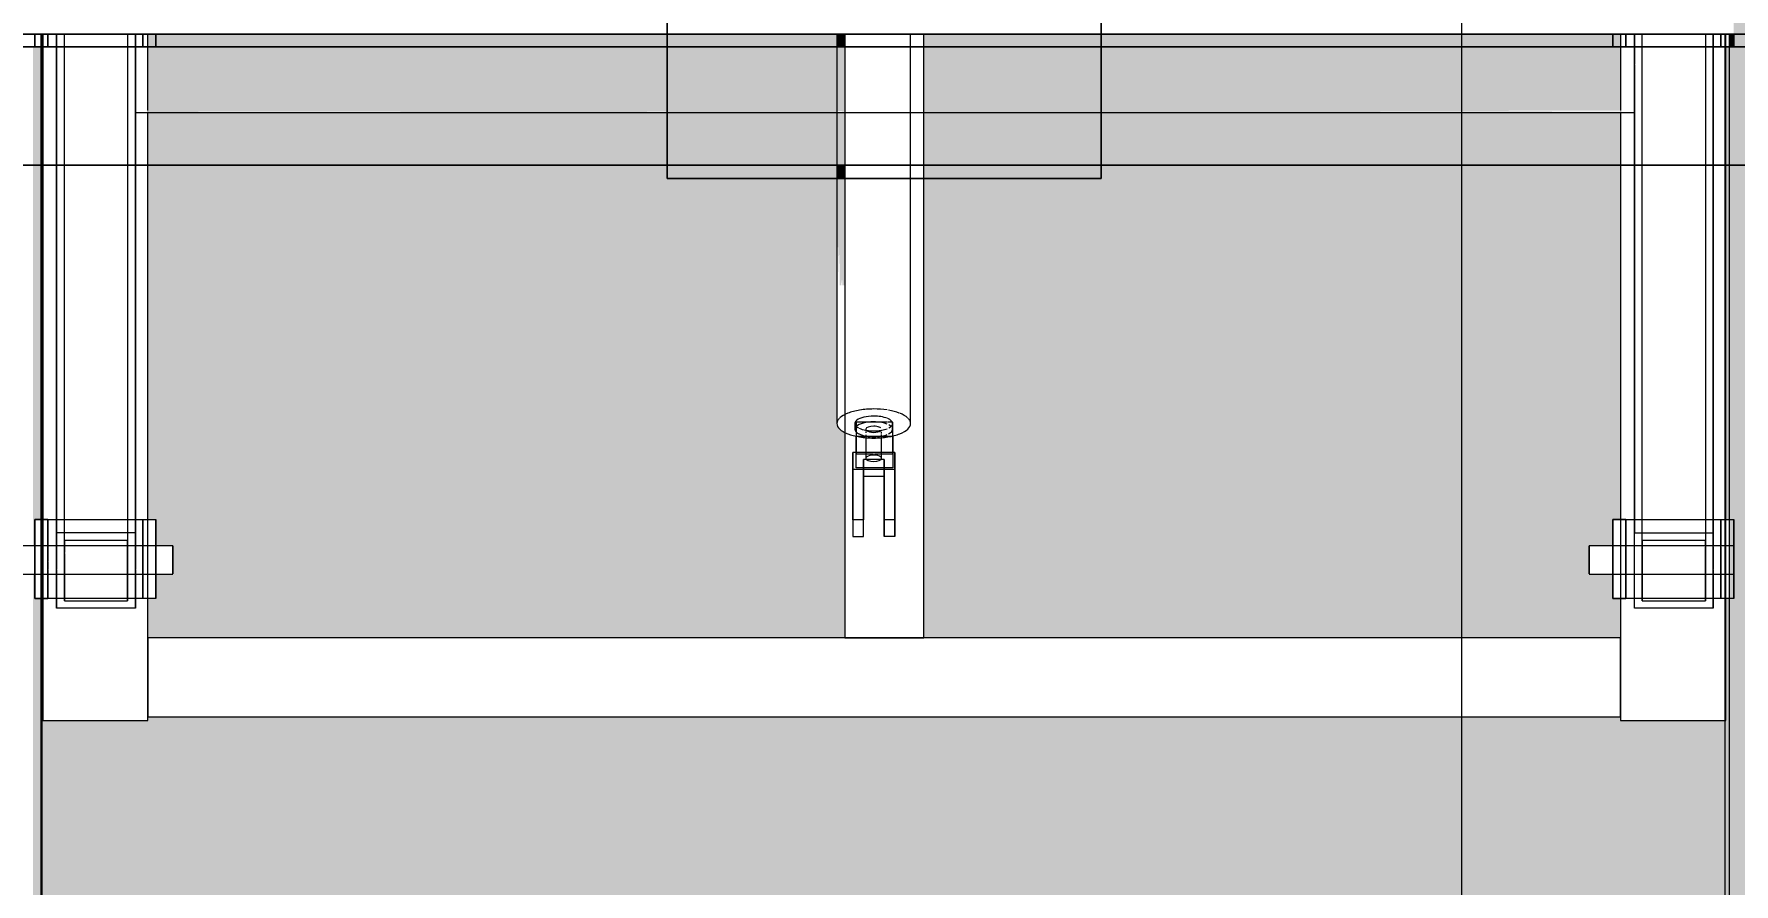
# Model space of a CAD drawing. Header units: millimetres. Extents: x 855 to 80408, y -1987 to 27400.
# Drawn here: x 44961 to 45607, y 6138 to 6461 of the extents above; entities that cross this region are included whole.
import ezdxf

# ---------------------------------------------------------------- set-up
doc = ezdxf.new("R2010")
doc.units = ezdxf.units.MM
for name, color, linetype, lineweight in [('0-1', 7, 'Continuous', 9), ('A-ANNO-DIMS', 7, 'Continuous', 9), ('A-ANNO-DIMS-25', 7, 'Continuous', 9), ('A-WALL-PATT', 7, 'Continuous', 9), ('I-WALL', 7, 'Continuous', 9)]:
    doc.layers.add(name, color=color, linetype=linetype, lineweight=lineweight)
doc.layers.add('0-2', color=7, linetype='Continuous', lineweight=9, transparency=0.7)
doc.layers.add('I-FURN-104', color=7, linetype='Continuous', lineweight=9, true_color=0x7f7f7f, transparency=0.7)
for name, color, linetype, lineweight, true_color in [('I-FURN-13', 7, 'Continuous', 9, 0xc3c3c3), ('I-FURN-26', 7, 'Continuous', 9, 0xe0e0e0), ('I-FURN-3', 7, 'Continuous', 9, 0xacacac), ('I-FURN-4', 7, 'Continuous', 9, 0xc0c0c0), ('I-FURN-42', 7, 'Continuous', 9, 0xd6d6d6), ('I-FURN-51', 7, 'Continuous', 9, 0xc5c5c5), ('I-FURN-52', 7, 'Continuous', 9, 0xe2e2e2), ('I-FURN-65', 7, 'Continuous', 9, 0xaaaaaa), ('I-FURN-70', 7, 'Continuous', 9, 0xde8282), ('I-FURN-72', 7, 'Continuous', 9, 0xd07474), ('I-FURN-75', 7, 'Continuous', 9, 0xbc3939), ('I-FURN-77', 7, 'Continuous', 9, 0xd65353), ('I-FURN-8', 7, 'Continuous', 9, 0xd1d1d1), ('I-FURN-80', 7, 'Continuous', 9, 0xe7a7a7), ('I-FURN-81', 7, 'Continuous', 9, 0xde9d9d), ('I-FURN-82', 7, 'Continuous', 9, 0xe28686), ('I-FURN-83', 7, 'Continuous', 9, 0x868686), ('I-FURN-84', 7, 'Continuous', 9, 0xd5d5d5), ('I-FURN-85', 7, 'Continuous', 9, 0xe1e1e1), ('I-FURN-86', 7, 'Continuous', 9, 0xc34040), ('I-FURN-88', 7, 'Continuous', 9, 0xd55252), ('I-FURN-9', 7, 'Continuous', 9, 0xd3d3d3), ('I-FURN-93', 7, 'Continuous', 9, 0xd38686), ('I-FURN-94', 7, 'Continuous', 9, 0xd0d0d0), ('I-FURN-95', 7, 'Continuous', 9, 0xa0a0a0), ('I-FURN-96', 7, 'Continuous', 9, 0x787878), ('I-FURN-97', 7, 'Continuous', 9, 0xbcbcbc)]:
    doc.layers.add(name, color=color, linetype=linetype, lineweight=lineweight, true_color=true_color)
doc.styles.add('ISOCPEUR_2', font='isocpeur.ttf', dxfattribs={"width": 0.9, "height": 62.5})
doc.dimstyles.new('ISO-2_5_0_9К_БОЛЬШОЙ_1', dxfattribs={"dimscale": 304.8, "dimtxt": 62.248823, "dimasz": 0.123031, "dimexe": 0.098425, "dimexo": 0.246063, "dimgap": 0, "dimtad": 1, "dimdec": 0, "dimrnd": 10, "dimzin": 0, "dimdsep": 46, "dimtxsty": 'ISOCPEUR_2', "dimblk1": 'OBLIQUE', "dimblk2": 'OBLIQUE', "dimsah": 1, "dimcen": 0.09, "dimdle": 0.098425, "dimazin": 0, "dimtfac": 1, "dimtdec": 4, "dimtix": 1, "dimtmove": 0, "dimatfit": 3, "dimfxl": 1, "dimtvp": 1, "dimtolj": 1, "dimtzin": 0, "dimarcsym": 2})

# ---------------------------------------------------------------- blocks, each defined once
blk = doc.blocks.new('Sports-Recreation_Goals-Nets_Unisport_Upward-Hinged-Practice-Basketball-Goall - 5_13-26431784-Развертка 2_19-3')
at = {"layer": '0-2'}
h = blk.add_hatch(color=256, dxfattribs=at)
h.paths.add_polyline_path([(-60139.53, 6411.33), (-60139, 6411.33), (-60139, 6456.34), (-60140.42, 6456.34), (-60140.42, 6411.33), (-60140, 6411.33)])
h.paths.add_polyline_path([(-60784.07, 6411.33), (-60780.82, 6411.33), (-60781, 6456.34), (-60784.07, 6456.34), (-60784.07, 6423.31)])
h.paths.add_polyline_path([(-61010.42, 6600), (-61010.4, 7261.47), (-59910.42, 7261.33), (-59910.42, 6600), (-59860.42, 6600), (-59860.42, 7311.33), (-61060.42, 7311.33), (-61060.42, 6600), (-61049.32, 6600)])
at = {"layer": '0-1'}
for p, q in [((-60478.42, 6461.19), (-60478.42, 6456.34)), ((-60450.42, 6456.34), (-60450.42, 6461.19)), ((-60478.42, 6456.34), (-60478.42, 6431.93)), ((-60450.42, 6431.87), (-60450.42, 6456.34)), ((-60745.18, 6431.43), (-60542.92, 6431.43)), ((-60542.92, 6431.43), (-60377.92, 6431.43)), ((-60478.42, 6431.87), (-60478.42, 6411.33)), ((-60450.42, 6411.33), (-60450.42, 6431.87)), ((-60377.92, 6431.43), (-60175.18, 6431.43)), ((-60478.42, 6411.33), (-60478.42, 6406.34)), ((-60478.42, 6406.34), (-60478.42, 6376.19)), ((-60450.42, 6406.34), (-60450.42, 6411.33)), ((-60450.42, 6376.19), (-60450.42, 6406.34)), ((-60478.42, 6376.19), (-60478.42, 6313.13)), ((-60450.42, 6313.13), (-60450.42, 6376.19)), ((-60471.58, 6313.13), (-60471.58, 6310.93)), ((-60467.42, 6310.71), (-60467.42, 6310.33)), ((-60467.42, 6310.05), (-60467.42, 6309.53)), ((-60461.42, 6310.24), (-60461.42, 6310.57)), ((-60461.42, 6309.3), (-60461.42, 6309.84)), ((-60457.26, 6310.93), (-60457.26, 6313.13)), ((-60467.42, 6308.78), (-60467.42, 6307.84)), ((-60467.42, 6307.84), (-60467.42, 6299.9)), ((-60461.42, 6308.59), (-60461.42, 6308.97)), ((-60461.42, 6307.84), (-60461.42, 6308.34)), ((-60461.42, 6299.9), (-60461.42, 6307.84)), ((-60783.42, 6266.59), (-60791.1, 6266.59)), ((-60780.82, 6266.59), (-60783.42, 6266.59)), ((-60778.48, 6266.59), (-60780.82, 6266.59)), ((-60775.18, 6266.59), (-60778.48, 6266.59)), ((-60745.18, 6266.59), (-60775.18, 6266.59)), ((-60742.35, 6266.59), (-60745.18, 6266.59)), ((-60737.42, 6266.59), (-60742.35, 6266.59)), ((-60730.9, 6266.59), (-60737.42, 6266.59)), ((-60183.38, 6266.59), (-60192.35, 6266.59)), ((-60178.44, 6266.59), (-60183.38, 6266.59)), ((-60175.18, 6266.59), (-60178.44, 6266.59)), ((-60145.18, 6266.59), (-60175.18, 6266.59)), ((-60142.31, 6266.59), (-60145.18, 6266.59)), ((-60140.82, 6266.59), (-60142.31, 6266.59)), ((-60137.38, 6266.59), (-60140.82, 6266.59)), ((-60791.1, 6255.81), (-60783.42, 6255.81)), ((-60783.42, 6255.81), (-60780.82, 6255.81)), ((-60780.82, 6255.81), (-60778.48, 6255.81)), ((-60778.48, 6255.81), (-60775.18, 6255.81)), ((-60775.18, 6255.81), (-60745.18, 6255.81)), ((-60745.18, 6255.81), (-60742.35, 6255.81)), ((-60742.35, 6255.81), (-60737.42, 6255.81)), ((-60737.42, 6255.81), (-60730.9, 6255.81)), ((-60192.35, 6255.81), (-60183.38, 6255.81)), ((-60183.38, 6255.81), (-60178.44, 6255.81)), ((-60178.44, 6255.81), (-60175.18, 6255.81)), ((-60175.18, 6255.81), (-60145.18, 6255.81)), ((-60145.18, 6255.81), (-60142.31, 6255.81)), ((-60142.31, 6255.81), (-60140.82, 6255.81)), ((-60140.82, 6255.81), (-60137.38, 6255.81))]:
    blk.add_line(p, q, dxfattribs=at)
at = {"layer": 'I-FURN-13'}
for p, q in [((-60783.43, 6456.34), (-60783.43, 6461.19)), ((-60778.49, 6461.19), (-60778.49, 6456.34)), ((-60778.49, 6456.34), (-60778.49, 6461.19)), ((-60775.18, 6456.34), (-60775.18, 6461.19)), ((-60745.18, 6456.34), (-60745.18, 6461.19)), ((-60742.36, 6456.34), (-60742.36, 6461.19)), ((-60742.36, 6461.19), (-60742.36, 6456.34)), ((-60737.43, 6456.34), (-60737.43, 6461.19)), ((-60183.38, 6456.34), (-60183.38, 6461.19)), ((-60178.45, 6461.19), (-60178.45, 6456.34)), ((-60178.45, 6456.34), (-60178.45, 6461.19)), ((-60175.18, 6456.34), (-60175.18, 6461.19)), ((-60145.18, 6456.34), (-60145.18, 6461.19)), ((-60142.32, 6456.34), (-60142.32, 6461.19)), ((-60142.32, 6461.19), (-60142.32, 6456.34)), ((-60140.42, 6456.34), (-60140.42, 6461.19)), ((-60137.38, 6456.34), (-60137.38, 6461.19)), ((-60778.49, 6456.34), (-60783.43, 6456.34)), ((-60778.49, 6456.34), (-60742.36, 6456.34)), ((-60745.18, 6456.34), (-60745.18, 6450.98)), ((-60745.18, 6456.34), (-60745.18, 6431.87)), ((-60742.36, 6456.34), (-60737.43, 6456.34)), ((-60178.45, 6456.34), (-60183.38, 6456.34)), ((-60178.45, 6456.34), (-60142.32, 6456.34)), ((-60175.18, 6450.98), (-60175.18, 6456.34)), ((-60175.18, 6456.34), (-60175.18, 6449.71)), ((-60142.32, 6456.34), (-60137.38, 6456.34)), ((-60745.18, 6450.98), (-60745.18, 6431.78)), ((-60175.18, 6450), (-60175.18, 6450.98)), ((-60175.18, 6431.78), (-60175.18, 6449.7)), ((-60175.18, 6449.42), (-60175.18, 6431.87))]:
    blk.add_line(p, q, dxfattribs=at)
at = {"layer": 'I-FURN-26'}
for p, q in [((-60783.42, 6255.88), (-60783.42, 6266.51)), ((-60140.42, 6255.91), (-60140.42, 6266.33)), ((-60137.38, 6255.91), (-60137.38, 6266.37))]:
    blk.add_line(p, q, dxfattribs=at)
at = {"layer": 'I-FURN-3'}
for p, q in [((-60780.42, 6411.33), (-60780.42, 6276.65)), ((-60740.42, 6276.65), (-60740.42, 6411.33)), ((-60445.42, 6231.65), (-60445.42, 6406.34)), ((-60180.42, 6411.33), (-60180.42, 6276.65)), ((-60475.42, 6309.87), (-60475.42, 6231.65)), ((-60471.14, 6296.25), (-60471.14, 6308.34)), ((-60457.86, 6308.34), (-60457.22, 6308.34)), ((-60457.22, 6308.34), (-60457.22, 6296.25)), ((-60471.14, 6302.09), (-60472.42, 6302.09)), ((-60472.42, 6302.09), (-60472.42, 6295.74)), ((-60456.42, 6302.09), (-60457.22, 6302.09)), ((-60456.42, 6295.74), (-60456.42, 6302.09)), ((-60472.42, 6295.74), (-60456.42, 6295.74)), ((-60472.42, 6295.74), (-60472.42, 6270.2)), ((-60457.22, 6296.25), (-60471.14, 6296.25)), ((-60468.32, 6270.2), (-60468.32, 6293.15)), ((-60468.32, 6293.15), (-60460.51, 6293.15)), ((-60460.51, 6293.15), (-60460.51, 6270.2)), ((-60456.42, 6270.2), (-60456.42, 6295.74)), ((-60778.48, 6276.65), (-60780.82, 6276.65)), ((-60778.48, 6246.65), (-60778.48, 6276.65)), ((-60778.48, 6276.65), (-60775.18, 6276.65)), ((-60745.18, 6276.65), (-60742.35, 6276.65)), ((-60742.35, 6276.65), (-60737.42, 6276.65)), ((-60742.35, 6246.65), (-60742.35, 6276.65)), ((-60737.42, 6276.65), (-60737.42, 6246.65)), ((-60178.44, 6276.65), (-60183.38, 6276.65)), ((-60183.38, 6276.65), (-60183.38, 6246.65)), ((-60178.44, 6246.65), (-60178.44, 6276.65)), ((-60178.44, 6276.65), (-60175.18, 6276.65)), ((-60145.18, 6276.65), (-60142.31, 6276.65)), ((-60142.31, 6276.65), (-60140.82, 6276.65)), ((-60142.31, 6246.65), (-60142.31, 6276.65)), ((-60730.9, 6266.59), (-60730.9, 6257.61)), ((-60472.42, 6270.2), (-60468.32, 6270.2)), ((-60456.42, 6270.2), (-60460.51, 6270.2)), ((-60192.35, 6266.48), (-60192.35, 6266.59)), ((-60192.35, 6257.61), (-60192.35, 6266.48)), ((-60775.18, 6242.88), (-60775.18, 6258.33)), ((-60745.18, 6242.88), (-60745.18, 6258.33)), ((-60175.18, 6242.88), (-60175.18, 6258.33)), ((-60145.18, 6242.88), (-60145.18, 6258.33)), ((-60730.9, 6257.61), (-60730.9, 6255.92)), ((-60192.35, 6255.92), (-60192.35, 6257.61)), ((-60780.82, 6246.65), (-60778.48, 6246.65)), ((-60780.42, 6246.65), (-60780.42, 6200.15)), ((-60775.18, 6246.65), (-60778.48, 6246.65)), ((-60742.35, 6246.65), (-60745.18, 6246.65)), ((-60737.42, 6246.65), (-60742.35, 6246.65)), ((-60740.42, 6200.15), (-60740.42, 6246.65)), ((-60183.38, 6246.65), (-60178.44, 6246.65)), ((-60180.42, 6246.65), (-60180.42, 6200.15)), ((-60175.18, 6246.65), (-60178.44, 6246.65)), ((-60142.31, 6246.65), (-60145.18, 6246.65)), ((-60140.82, 6246.65), (-60142.31, 6246.65)), ((-60745.18, 6242.88), (-60775.18, 6242.88)), ((-60145.18, 6242.88), (-60175.18, 6242.88)), ((-60180.42, 6231.65), (-60740.42, 6231.65)), ((-60740.42, 6231.65), (-60740.42, 6201.65)), ((-60475.42, 6231.65), (-60445.42, 6231.65)), ((-60180.42, 6201.65), (-60180.42, 6231.65)), ((-60780.42, 6200.15), (-60740.42, 6200.15)), ((-60740.42, 6201.65), (-60180.42, 6201.65)), ((-60180.42, 6200.15), (-60140.82, 6200.15))]:
    blk.add_line(p, q, dxfattribs=at)
for start_param, end_param in [(3.141593, 3.534292), (3.534292, 4.31969), (5.497787, 6.283185), (4.31969, 4.712389), (4.712389, 5.105088), (5.105088, 5.497787)]:
    blk.add_ellipse((-60464.42, 6313.13), major_axis=(14, 0), ratio=0.394708, start_param=start_param, end_param=end_param, dxfattribs=at)
at = {"layer": 'I-FURN-4'}
for p, q in [((-60542.92, 6406.34), (-60542.92, 6536.32)), ((-60377.92, 6406.34), (-60377.92, 6536.32)), ((-60542.92, 6461.19), (-61010.4, 6461.19)), ((-59910.44, 6461.19), (-60377.92, 6461.19)), ((-60542.92, 6411.33), (-61060.42, 6411.33)), ((-60775.18, 6258.33), (-60775.18, 6411.33)), ((-60745.18, 6258.33), (-60745.18, 6411.33)), ((-60542.92, 6406.34), (-60377.92, 6406.34)), ((-59860.42, 6411.33), (-60377.92, 6411.33)), ((-60175.18, 6258.33), (-60175.18, 6411.33)), ((-60145.18, 6258.33), (-60145.18, 6411.33)), ((-60140.42, 6276.65), (-60140.42, 6411.33)), ((-60780.82, 6276.65), (-60783.42, 6276.65)), ((-60783.42, 6276.65), (-60783.42, 6246.65)), ((-60140.82, 6276.65), (-60137.38, 6276.65)), ((-60137.38, 6276.65), (-60137.38, 6246.65)), ((-60783.42, 6246.65), (-60780.82, 6246.65)), ((-60137.38, 6246.65), (-60140.82, 6246.65)), ((-60140.42, 6200.15), (-60140.42, 6246.65)), ((-60140.82, 6200.15), (-60140.42, 6200.15))]:
    blk.add_line(p, q, dxfattribs=at)
at = {"layer": 'I-FURN-42'}
for p, q in [((-60471.14, 6313.66), (-60471.14, 6313.18)), ((-60471.14, 6313.18), (-60471.14, 6311.59)), ((-60471.14, 6311.55), (-60471.14, 6310.88)), ((-60471.14, 6310.88), (-60471.14, 6308.38)), ((-60470.62, 6313.66), (-60470.95, 6313.66)), ((-60457.22, 6313.13), (-60457.22, 6313.66)), ((-60457.22, 6311.64), (-60457.22, 6313.13)), ((-60457.22, 6310.96), (-60457.22, 6311.48)), ((-60457.22, 6308.51), (-60457.22, 6310.93)), ((-60465.48, 6308.34), (-60462.94, 6308.34)), ((-60467.32, 6301.57), (-60464.54, 6301.57)), ((-60461.56, 6302.09), (-60467.28, 6302.09)), ((-60461.83, 6299.51), (-60467.01, 6299.51)), ((-60464.18, 6301.57), (-60461.68, 6301.57)), ((-60775.18, 6276.65), (-60772.18, 6276.65)), ((-60772.18, 6276.65), (-60748.18, 6276.65)), ((-60748.18, 6271.54), (-60772.18, 6271.54)), ((-60748.18, 6276.65), (-60745.18, 6276.65)), ((-60175.18, 6276.65), (-60172.18, 6276.65)), ((-60172.18, 6276.65), (-60148.18, 6276.65)), ((-60172.18, 6271.54), (-60148.18, 6271.54)), ((-60148.18, 6276.65), (-60145.18, 6276.65)), ((-60780.42, 6266.53), (-60780.42, 6255.87)), ((-60778.48, 6266.54), (-60778.48, 6260.85)), ((-60775.18, 6266.55), (-60775.18, 6257.61)), ((-60772.18, 6266.57), (-60772.18, 6264.02)), ((-60748.18, 6255.92), (-60748.18, 6266.57)), ((-60745.18, 6266.55), (-60745.18, 6257.88)), ((-60742.35, 6266.54), (-60742.35, 6255.86)), ((-60740.42, 6255.87), (-60740.42, 6266.53)), ((-60737.42, 6255.88), (-60737.42, 6266.51)), ((-60183.38, 6255.88), (-60183.38, 6266.51)), ((-60180.42, 6266.52), (-60180.42, 6255.87)), ((-60178.44, 6266.53), (-60178.44, 6257.61)), ((-60175.18, 6255.85), (-60175.18, 6266.54)), ((-60172.18, 6266.56), (-60172.18, 6265.29)), ((-60172.18, 6265.11), (-60172.18, 6255.84)), ((-60148.18, 6255.89), (-60148.18, 6266.22)), ((-60145.18, 6266.26), (-60145.18, 6257.81)), ((-60142.31, 6266.3), (-60142.31, 6256.08)), ((-60778.48, 6260.69), (-60778.48, 6257.61)), ((-60772.18, 6263.76), (-60772.18, 6255.83)), ((-60778.48, 6257.34), (-60778.48, 6255.86)), ((-60775.18, 6257.4), (-60775.18, 6255.84)), ((-60745.18, 6257.61), (-60745.18, 6255.84)), ((-60178.44, 6257.44), (-60178.44, 6255.86)), ((-60145.18, 6257.61), (-60145.18, 6256.05)), ((-60745.18, 6246.65), (-60775.18, 6246.65)), ((-60145.18, 6246.65), (-60175.18, 6246.65))]:
    blk.add_line(p, q, dxfattribs=at)
for centre, major_axis, start_param, end_param in [((-60464.42, 6310.93), (7.16, 0), 2.93171, 3.047392), ((-60464.42, 6310.93), (7.16, 0), 2.617994, 2.922953), ((-60464.42, 6310.93), (7.16, 0), 1.636869, 2.007432), ((-60464.42, 6310.93), (3, 0), 3.141593, 3.411382), ((-60464.42, 6310.93), (3, 0), 3.551859, 4.712389), ((-60464.42, 6310.93), (3, 0), 4.712389, 5.81851), ((-60464.42, 6310.93), (7.16, 0), 0.785398, 1.486202), ((-60464.42, 6299.9), (3, 0), 0, 3.141593)]:
    blk.add_ellipse(centre, major_axis=major_axis, ratio=0.394708, start_param=start_param, end_param=end_param, dxfattribs=at)
at = {"layer": 'I-FURN-51'}
for p, q in [((-60475.42, 6406.34), (-60475.42, 6309.87)), ((-60471.14, 6313.66), (-60471.14, 6313.18)), ((-60471.14, 6310.88), (-60471.14, 6308.38)), ((-60459.2, 6313.66), (-60470.62, 6313.66)), ((-60457.22, 6313.66), (-60458.92, 6313.66)), ((-60457.22, 6313.13), (-60457.22, 6313.66)), ((-60457.22, 6308.51), (-60457.22, 6310.96)), ((-60471.14, 6308.34), (-60471.14, 6301.57)), ((-60470.98, 6308.34), (-60469.79, 6308.34)), ((-60469.76, 6308.34), (-60466.81, 6308.34)), ((-60466.75, 6308.34), (-60465.54, 6308.34)), ((-60462.87, 6308.34), (-60461.77, 6308.34)), ((-60461.73, 6308.34), (-60459.07, 6308.34)), ((-60459.05, 6308.34), (-60457.86, 6308.34)), ((-60457.22, 6301.57), (-60457.22, 6308.34)), ((-60472.42, 6276.56), (-60472.42, 6302.09)), ((-60467.28, 6302.09), (-60471.14, 6302.09)), ((-60471.14, 6296.25), (-60471.14, 6301.57)), ((-60471.14, 6301.57), (-60467.32, 6301.57)), ((-60468.32, 6299.51), (-60468.32, 6296.25)), ((-60467.01, 6299.51), (-60468.32, 6299.51)), ((-60468.32, 6296.25), (-60468.32, 6299.51)), ((-60460.51, 6299.51), (-60461.83, 6299.51)), ((-60457.22, 6302.09), (-60461.42, 6302.09)), ((-60461.42, 6301.57), (-60457.22, 6301.57)), ((-60460.51, 6295.88), (-60460.51, 6299.51)), ((-60460.51, 6299.51), (-60460.51, 6295.88)), ((-60457.22, 6301.57), (-60457.22, 6296.25)), ((-60456.42, 6302.09), (-60456.42, 6276.56)), ((-60468.32, 6296.15), (-60468.32, 6276.56)), ((-60468.32, 6293.15), (-60468.32, 6296.15)), ((-60460.51, 6276.56), (-60460.51, 6295.74)), ((-60460.51, 6295.74), (-60460.51, 6293.15)), ((-60775.18, 6289.74), (-60775.18, 6271.54)), ((-60772.18, 6268.68), (-60772.18, 6286.59)), ((-60748.18, 6286.59), (-60748.18, 6268.68)), ((-60745.18, 6289.74), (-60745.18, 6271.54)), ((-60175.18, 6289.74), (-60175.18, 6271.54)), ((-60172.18, 6268.68), (-60172.18, 6286.59)), ((-60148.18, 6286.59), (-60148.18, 6268.68)), ((-60145.18, 6289.74), (-60145.18, 6271.54)), ((-60780.82, 6276.65), (-60775.18, 6276.65)), ((-60780.42, 6276.65), (-60780.42, 6266.53)), ((-60778.48, 6276.65), (-60778.48, 6266.54)), ((-60775.18, 6276.65), (-60772.18, 6276.65)), ((-60775.18, 6271.54), (-60775.18, 6266.55)), ((-60772.18, 6271.54), (-60775.18, 6271.54)), ((-60748.18, 6276.65), (-60745.18, 6276.65)), ((-60745.18, 6271.54), (-60748.18, 6271.54)), ((-60745.18, 6276.65), (-60737.42, 6276.65)), ((-60745.18, 6271.54), (-60745.18, 6266.55)), ((-60742.35, 6276.65), (-60742.35, 6266.54)), ((-60740.42, 6266.53), (-60740.42, 6276.65)), ((-60737.42, 6266.51), (-60737.42, 6276.65)), ((-60468.32, 6276.56), (-60472.42, 6276.56)), ((-60472.42, 6276.56), (-60472.42, 6270.2)), ((-60468.32, 6270.2), (-60468.32, 6276.56)), ((-60456.42, 6276.56), (-60460.51, 6276.56)), ((-60460.51, 6270.2), (-60460.51, 6276.56)), ((-60456.42, 6276.56), (-60456.42, 6270.2)), ((-60183.38, 6266.51), (-60183.38, 6276.65)), ((-60183.38, 6276.65), (-60175.18, 6276.65)), ((-60180.42, 6276.65), (-60180.42, 6266.52)), ((-60178.44, 6276.65), (-60178.44, 6266.53)), ((-60175.18, 6276.65), (-60172.18, 6276.65)), ((-60175.18, 6266.54), (-60175.18, 6271.54)), ((-60175.18, 6271.54), (-60172.18, 6271.54)), ((-60148.18, 6276.65), (-60145.18, 6276.65)), ((-60148.18, 6271.54), (-60145.18, 6271.54)), ((-60145.18, 6276.65), (-60140.82, 6276.65)), ((-60145.18, 6271.54), (-60145.18, 6266.49)), ((-60142.31, 6276.65), (-60142.31, 6266.49)), ((-60748.18, 6268.68), (-60772.18, 6268.68)), ((-60772.18, 6268.68), (-60772.18, 6266.57)), ((-60748.18, 6266.57), (-60748.18, 6268.68)), ((-60730.9, 6264.78), (-60730.9, 6266.58)), ((-60730.9, 6255.92), (-60730.9, 6264.78)), ((-60192.35, 6266.58), (-60192.35, 6264.78)), ((-60192.35, 6264.78), (-60192.35, 6255.92)), ((-60148.18, 6268.68), (-60172.18, 6268.68)), ((-60172.18, 6268.68), (-60172.18, 6266.56)), ((-60148.18, 6266.5), (-60148.18, 6268.68)), ((-60772.18, 6245.75), (-60772.18, 6261.47)), ((-60748.18, 6261.47), (-60748.18, 6245.75)), ((-60172.18, 6245.75), (-60172.18, 6261.47)), ((-60148.18, 6261.47), (-60148.18, 6245.75)), ((-60780.42, 6255.87), (-60780.42, 6246.65)), ((-60778.48, 6255.86), (-60778.48, 6246.65)), ((-60775.18, 6255.84), (-60775.18, 6242.88)), ((-60772.18, 6255.83), (-60772.18, 6245.75)), ((-60748.18, 6245.75), (-60748.18, 6255.83)), ((-60745.18, 6255.84), (-60745.18, 6242.88)), ((-60742.35, 6255.86), (-60742.35, 6246.65)), ((-60740.42, 6246.65), (-60740.42, 6255.87)), ((-60737.42, 6246.65), (-60737.42, 6255.88)), ((-60183.38, 6246.65), (-60183.38, 6255.88)), ((-60180.42, 6255.87), (-60180.42, 6246.65)), ((-60178.44, 6255.86), (-60178.44, 6246.65)), ((-60175.18, 6242.88), (-60175.18, 6255.85)), ((-60172.18, 6255.84), (-60172.18, 6245.75)), ((-60148.18, 6245.75), (-60148.18, 6255.89)), ((-60145.18, 6255.9), (-60145.18, 6242.88)), ((-60142.31, 6255.91), (-60142.31, 6246.65)), ((-60775.18, 6246.65), (-60780.82, 6246.65)), ((-60745.18, 6246.65), (-60775.18, 6246.65)), ((-60772.18, 6245.75), (-60748.18, 6245.75)), ((-60737.42, 6246.65), (-60745.18, 6246.65)), ((-60175.18, 6246.65), (-60183.38, 6246.65)), ((-60145.18, 6246.65), (-60175.18, 6246.65)), ((-60172.18, 6245.75), (-60148.18, 6245.75)), ((-60140.82, 6246.65), (-60145.18, 6246.65))]:
    blk.add_line(p, q, dxfattribs=at)
for centre, major_axis, start_param, end_param in [((-60464.42, 6313.13), (14, 0), 2.356194, 2.739486), ((-60464.42, 6313.13), (14, 0), 1.963495, 2.35271), ((-60464.42, 6313.13), (7.16, 0), 1.570796, 3.781126), ((-60464.42, 6313.13), (14, 0), 1.570796, 1.963495), ((-60464.42, 6313.13), (14, 0), 1.196441, 1.570796), ((-60464.42, 6313.13), (7.16, 0), 0.785398, 1.570796), ((-60464.42, 6313.13), (14, 0), 0.803881, 1.15656), ((-60464.42, 6313.13), (14, 0), 0.403803, 0.785398), ((-60464.42, 6313.13), (14, 0), 2.952116, 3.141593), ((-60464.42, 6313.13), (14, 0), 2.77096, 2.946889), ((-60464.42, 6310.93), (7.16, 0), 3.141593, 3.665191), ((-60464.42, 6310.93), (7.16, 0), 3.665191, 3.797547), ((-60464.42, 6310.93), (7.16, 0), 2.007432, 2.609623), ((-60464.42, 6313.13), (7.16, 0), 3.829781, 4.291536), ((-60464.42, 6310.93), (3, 0), 1.570796, 3.087855), ((-60464.42, 6313.13), (7.16, 0), 4.339617, 4.712389), ((-60464.42, 6310.93), (7.16, 0), 1.570796, 1.636869), ((-60464.42, 6310.93), (7.16, 0), 1.486202, 1.570796), ((-60464.42, 6310.93), (3, 0), 0.785398, 1.570796), ((-60464.42, 6313.13), (7.16, 0), 4.712389, 5.101298), ((-60464.42, 6310.93), (3, 0), 0.48007, 0.785398), ((-60464.42, 6313.13), (7.16, 0), 5.137069, 5.497787), ((-60464.42, 6313.13), (7.16, 0), 0, 0.738175), ((-60464.42, 6310.93), (7.16, 0), 5.620181, 6.283185), ((-60464.42, 6313.13), (7.16, 0), 5.640954, 6.283185), ((-60464.42, 6310.93), (7.16, 0), 0.433519, 0.632688), ((-60464.42, 6313.13), (14, 0), 0.174828, 0.374153), ((-60464.42, 6313.13), (14, 0), 0, 0.166471), ((-60464.42, 6310.93), (7.16, 0), 3.815559, 4.306889), ((-60464.42, 6310.93), (7.16, 0), 4.320256, 4.712389), ((-60464.42, 6310.93), (7.16, 0), 4.712389, 5.121496), ((-60464.42, 6310.93), (7.16, 0), 5.130334, 5.497787), ((-60464.42, 6299.9), (3, 0), 3.141593, 4.712389), ((-60464.42, 6299.9), (3, 0), 4.712389, 6.283185)]:
    blk.add_ellipse(centre, major_axis=major_axis, ratio=0.394708, start_param=start_param, end_param=end_param, dxfattribs=at)
at = {"layer": 'I-FURN-52'}
for p, q in [((-60471.14, 6313.18), (-60471.14, 6311.59)), ((-60471.14, 6311.55), (-60471.14, 6310.88)), ((-60457.22, 6310.93), (-60457.22, 6313.13)), ((-60772.18, 6276.65), (-60748.18, 6276.65)), ((-60172.18, 6276.65), (-60148.18, 6276.65))]:
    blk.add_line(p, q, dxfattribs=at)
at = {"layer": 'I-FURN-65'}
for p, q in [((-60783.43, 6461.19), (-60783.43, 6456.34)), ((-60737.43, 6461.19), (-60737.43, 6456.34)), ((-60183.38, 6461.19), (-60183.38, 6456.34)), ((-60137.38, 6461.19), (-60137.38, 6456.34)), ((-60542.92, 6456.34), (-61010.43, 6456.34)), ((-60783.43, 6456.34), (-60737.43, 6456.34)), ((-60775.18, 6456.34), (-60775.18, 6411.33)), ((-60772.18, 6411.33), (-60772.18, 6456.34)), ((-60772.18, 6411.33), (-60772.18, 6456.34)), ((-60748.18, 6456.34), (-60748.18, 6411.33)), ((-60748.18, 6456.34), (-60748.18, 6411.33)), ((-60745.18, 6446.66), (-60745.18, 6456.35)), ((-59910.43, 6456.34), (-60377.92, 6456.34)), ((-60183.38, 6456.34), (-60137.38, 6456.34)), ((-60175.18, 6456.35), (-60175.18, 6449.67)), ((-60172.18, 6411.33), (-60172.18, 6456.34)), ((-60172.18, 6411.33), (-60172.18, 6456.34)), ((-60148.18, 6456.34), (-60148.18, 6411.33)), ((-60148.18, 6456.34), (-60148.18, 6411.33)), ((-60145.18, 6456.34), (-60145.18, 6411.33)), ((-60175.18, 6449.42), (-60175.18, 6446.66)), ((-60745.18, 6431.67), (-60745.18, 6431.87)), ((-60745.18, 6431.67), (-60745.18, 6411.33)), ((-60175.18, 6431.87), (-60175.18, 6431.67)), ((-60175.18, 6431.67), (-60175.18, 6411.33))]:
    blk.add_line(p, q, dxfattribs=at)
at = {"layer": 'I-FURN-70'}
blk.add_line((-60445.42, 6456.34), (-60445.42, 6461.19), dxfattribs=at)
at = {"layer": 'I-FURN-72'}
for p, q in [((-60445.42, 6431.87), (-60445.42, 6456.34)), ((-60475.42, 6431.87), (-60475.42, 6411.33))]:
    blk.add_line(p, q, dxfattribs=at)
at = {"layer": 'I-FURN-75'}
blk.add_line((-60445.42, 6411.33), (-60445.42, 6431.87), dxfattribs=at)
at = {"layer": 'I-FURN-77'}
blk.add_line((-60445.42, 6406.34), (-60445.42, 6411.33), dxfattribs=at)
at = {"layer": 'I-FURN-80'}
blk.add_line((-60475.42, 6461.19), (-60475.42, 6456.34), dxfattribs=at)
at = {"layer": 'I-FURN-81'}
blk.add_line((-60475.42, 6456.34), (-60475.42, 6431.87), dxfattribs=at)
at = {"layer": 'I-FURN-82'}
blk.add_line((-60475.42, 6411.33), (-60475.42, 6406.34), dxfattribs=at)
at = {"layer": 'I-FURN-83'}
for p, q in [((-61010.4, 6461.19), (-60542.92, 6461.19)), ((-60377.92, 6461.19), (-59910.44, 6461.19)), ((-61010.43, 6456.34), (-60542.92, 6456.34)), ((-60775.18, 6411.33), (-60775.18, 6456.34)), ((-60745.18, 6431.87), (-60745.18, 6456.34)), ((-60377.92, 6456.34), (-59910.43, 6456.34)), ((-60175.18, 6431.87), (-60175.18, 6456.34)), ((-60145.18, 6411.33), (-60145.18, 6456.34)), ((-60140.42, 6411.33), (-60140.42, 6456.34)), ((-60745.18, 6431.87), (-60745.18, 6446.66)), ((-60175.18, 6446.66), (-60175.18, 6431.87)), ((-60745.18, 6411.33), (-60745.18, 6431.68)), ((-60175.18, 6411.33), (-60175.18, 6431.68)), ((-61060.42, 6411.33), (-60542.92, 6411.33)), ((-60377.92, 6411.33), (-59860.42, 6411.33))]:
    blk.add_line(p, q, dxfattribs=at)
at = {"layer": 'I-FURN-84'}
for p, q in [((-60775.18, 6461.19), (-60775.18, 6456.34)), ((-60772.18, 6456.34), (-60772.18, 6461.19)), ((-60772.18, 6456.34), (-60772.18, 6461.19)), ((-60748.18, 6461.19), (-60748.18, 6456.34)), ((-60748.18, 6461.19), (-60748.18, 6456.34)), ((-60745.18, 6456.35), (-60745.18, 6461.37)), ((-60175.18, 6461.37), (-60175.18, 6459.17)), ((-60175.18, 6459.17), (-60175.18, 6456.35)), ((-60172.18, 6456.34), (-60172.18, 6461.19)), ((-60172.18, 6456.34), (-60172.18, 6461.19)), ((-60148.18, 6461.19), (-60148.18, 6456.34)), ((-60148.18, 6461.19), (-60148.18, 6456.34)), ((-60145.18, 6461.19), (-60145.18, 6456.34))]:
    blk.add_line(p, q, dxfattribs=at)
at = {"layer": 'I-FURN-85'}
for p, q in [((-60745.18, 6461.19), (-60745.18, 6456.34)), ((-60745.18, 6461.19), (-60745.18, 6456.34)), ((-60175.18, 6456.34), (-60175.18, 6461.19)), ((-60175.18, 6461.19), (-60175.18, 6456.34))]:
    blk.add_line(p, q, dxfattribs=at)
at = {"layer": 'I-FURN-86'}
for p, q in [((-60542.92, 6461.19), (-60377.92, 6461.19)), ((-60542.92, 6456.34), (-60377.92, 6456.34)), ((-60542.92, 6411.33), (-60377.92, 6411.33))]:
    blk.add_line(p, q, dxfattribs=at)
at = {"layer": 'I-FURN-88'}
blk.add_line((-60377.92, 6456.34), (-60542.92, 6456.34), dxfattribs=at)
at = {"layer": 'I-FURN-9'}
for p, q in [((-60775.18, 6411.33), (-60775.18, 6289.74)), ((-60772.18, 6261.47), (-60772.18, 6411.33)), ((-60772.18, 6286.59), (-60772.18, 6411.33)), ((-60748.18, 6411.33), (-60748.18, 6261.47)), ((-60748.18, 6411.33), (-60748.18, 6286.59)), ((-60745.18, 6411.33), (-60745.18, 6289.74)), ((-60175.18, 6411.33), (-60175.18, 6289.74)), ((-60172.18, 6261.47), (-60172.18, 6411.33)), ((-60172.18, 6286.59), (-60172.18, 6411.33)), ((-60148.18, 6411.33), (-60148.18, 6261.47)), ((-60148.18, 6411.33), (-60148.18, 6286.59)), ((-60145.18, 6411.33), (-60145.18, 6289.74)), ((-60783.42, 6266.51), (-60783.42, 6276.65)), ((-60783.42, 6276.65), (-60780.82, 6276.65)), ((-60140.82, 6276.65), (-60137.38, 6276.65)), ((-60140.42, 6266.49), (-60140.42, 6276.65)), ((-60137.38, 6266.48), (-60137.38, 6276.65)), ((-60783.42, 6246.65), (-60783.42, 6255.88)), ((-60140.42, 6246.65), (-60140.42, 6255.91)), ((-60137.38, 6246.65), (-60137.38, 6255.91)), ((-60780.82, 6246.65), (-60783.42, 6246.65)), ((-60137.38, 6246.65), (-60140.82, 6246.65))]:
    blk.add_line(p, q, dxfattribs=at)
at = {"layer": 'I-FURN-93'}
for p, q in [((-60542.92, 6536.32), (-60542.92, 6406.34)), ((-60377.92, 6536.32), (-60377.92, 6406.34)), ((-60377.92, 6461.19), (-60542.92, 6461.19)), ((-60377.92, 6411.33), (-60542.92, 6411.33)), ((-60377.92, 6406.34), (-60542.92, 6406.34))]:
    blk.add_line(p, q, dxfattribs=at)
at = {"layer": 'I-FURN-94'}
for p, q in [((-60740.42, 6456.34), (-60740.42, 6461.19)), ((-60180.42, 6461.19), (-60180.42, 6456.34))]:
    blk.add_line(p, q, dxfattribs=at)
at = {"layer": 'I-FURN-95'}
for p, q in [((-60740.42, 6432.12), (-60740.42, 6456.34)), ((-60180.42, 6456.34), (-60180.42, 6449.62)), ((-60180.42, 6449.48), (-60180.42, 6432.15))]:
    blk.add_line(p, q, dxfattribs=at)
at = {"layer": 'I-FURN-96'}
for p, q in [((-60780.42, 6456.34), (-60780.42, 6411.33)), ((-60740.42, 6411.33), (-60740.42, 6431.7)), ((-60180.42, 6431.7), (-60180.42, 6411.33))]:
    blk.add_line(p, q, dxfattribs=at)
at = {"layer": 'I-FURN-97'}
blk.add_line((-60780.42, 6461.19), (-60780.42, 6456.34), dxfattribs=at)
blk = doc.blocks.new('Мат в спортивном зале - Т4-V54-Развертка 2_19-3')
at = {"layer": 'I-FURN-104'}
for points in [[(-59860.42, 6411.33), (-59860.42, 6600), (-59910.42, 6600), (-59910.44, 6456.34), (-60139, 6456.34), (-60139, 6411.33), (-59910.42, 6411.33)], [(-60139, 4210), (-59320, 4210), (-59320, 4500), (-59299.99, 4500), (-59299.99, 6600), (-59860.42, 6600), (-59860.42, 6411.33), (-60139, 6411.33), (-60139, 6276.65), (-60137.38, 6276.65), (-60137.27, 6266.48), (-60130.24, 6266.48), (-60130.24, 6255.92), (-60137.38, 6255.91), (-60137.38, 6246.65), (-60139, 6246.65), (-60139, 5280.23)], [(-60139, 6456.34), (-60137.38, 6456.34), (-60137.38, 6461.19), (-60139, 6461.19)], [(-60137.38, 6456.34), (-59910.43, 6456.34), (-59910.44, 6461.19), (-60137.38, 6461.19)]]:
    blk.add_hatch(color=256, dxfattribs=at).paths.add_polyline_path(points)
h = blk.add_hatch(color=256, dxfattribs=at)
h.paths.add_polyline_path([(-60137.38, 6246.65), (-60137.38, 6255.91), (-60139, 6255.91), (-60139, 6246.65)])
h.paths.add_polyline_path([(-60137.38, 6266.48), (-60137.38, 6276.65), (-60139, 6276.65), (-60139, 6266.48)])
h.paths.add_polyline_path([(-60137.38, 6255.91), (-60130.24, 6255.92), (-60130.24, 6266.48), (-60137.38, 6266.37), (-60137.38, 6256.71)])
h.paths.add_polyline_path([(-60137.38, 6486.34), (-59910.44, 6486.34), (-59910.44, 6600), (-60139, 6600), (-60139, 6486.34)])
h = blk.add_hatch(color=256, dxfattribs=at)
h.paths.add_polyline_path([(-60139, 6255.91), (-60137.38, 6255.91), (-60137.38, 6266.48), (-60139, 6266.35), (-60139, 6256.5)])
h.paths.add_polyline_path([(-60137.38, 6461.33), (-59910.44, 6461.33), (-59910.44, 6486.34), (-60137.38, 6486.34)])
h.paths.add_polyline_path([(-60137.38, 6461.19), (-60137.38, 6461.33), (-60139, 6461.19)])
blk = doc.blocks.new('Мат в спортивном зале - Т8-V60-Развертка 2_19-3')
at = {"layer": 'I-FURN-104'}
h = blk.add_hatch(color=256, dxfattribs=at)
h.paths.add_polyline_path([(-60477.33, 6365.67), (-60476.77, 6365.67), (-60476.6, 6367.63), (-60476.31, 6367.63), (-60476.35, 6365.67), (-60475.42, 6365.67), (-60475.42, 6406.34), (-60478.41, 6406.34), (-60478.15, 6380.08), (-60477.89, 6380.08), (-60477.7, 6370.68), (-60477.33, 6380.08)])
h.paths.add_polyline_path([(-60326.18, 6486.34), (-60180.42, 6486.34), (-60180.42, 6511.33), (-60377.92, 6511.33), (-60377.92, 6486.34)])
h.paths.add_polyline_path([(-60542.92, 6486.34), (-60542.92, 6511.33), (-60740.42, 6511.33), (-60740.42, 6486.34), (-60562.32, 6486.34)])
h.paths.add_polyline_path([(-60780.42, 6486.34), (-60780.42, 6600), (-60780.82, 6600), (-60780.82, 6486.34)])
h.paths.add_polyline_path([(-60278.95, 6561.33), (-60215.42, 6561.33), (-60215.42, 6600), (-60445.42, 6600), (-60445.42, 6561.33), (-60326.18, 6561.33)])
h.paths.add_polyline_path([(-60705.42, 6561.33), (-60478.41, 6561.33), (-60478.41, 6600), (-60705.42, 6600)])
h = blk.add_hatch(color=256, dxfattribs=at)
h.paths.add_polyline_path([(-60183.38, 6461.19), (-60183.38, 6461.33), (-60184.5, 6461.19)])
h.paths.add_polyline_path([(-60359.67, 6465.77), (-60306.36, 6465.92), (-60270.41, 6465.77), (-60183.38, 6465.97), (-60183.38, 6486.34), (-60377.92, 6486.34), (-60377.92, 6465.77)])
h.paths.add_polyline_path([(-60688.55, 6465.77), (-60590.89, 6466.06), (-60542.92, 6466.09), (-60543.09, 6486.34), (-60737.43, 6486.34), (-60737.43, 6465.93), (-60688.59, 6465.77)])
h.paths.add_polyline_path([(-60780.42, 6486.34), (-60780.42, 6486.34), (-60780.82, 6486.34)])
h.paths.add_polyline_path([(-60478.41, 6561.33), (-60475.42, 6561.33), (-60475.42, 6600), (-60478.41, 6600), (-60478.41, 6569.19)])
h = blk.add_hatch(color=256, dxfattribs=at)
h.paths.add_polyline_path([(-60183.38, 6456.34), (-60183.38, 6461.19), (-60377.92, 6461.19), (-60377.92, 6456.34), (-60184.5, 6456.34)])
h.paths.add_polyline_path([(-60180.42, 6456.34), (-60180.42, 6456.34), (-60183.38, 6456.34)])
h.paths.add_polyline_path([(-60737.43, 6456.34), (-60542.92, 6456.34), (-60543.09, 6461.19), (-60737.43, 6461.19), (-60737.43, 6456.59)])
h.paths.add_polyline_path([(-60780.42, 6456.34), (-60780.42, 6461.19), (-60780.82, 6461.19), (-60780.82, 6456.34), (-60780.42, 6456.34)])
h = blk.add_hatch(color=256, dxfattribs=at)
h.paths.add_polyline_path([(-60180.42, 6456.34), (-60180.42, 6461.19), (-60183.38, 6461.19), (-60183.38, 6456.34)])
h.paths.add_polyline_path([(-60737.43, 6456.34), (-60737.43, 6461.19), (-60740.42, 6461.19), (-60740.42, 6456.34)])
h = blk.add_hatch(color=256, dxfattribs=at)
h.paths.add_polyline_path([(-60515.51, 6456.34), (-60478.37, 6456.34), (-60478.42, 6461.19), (-60542.92, 6461.19), (-60542.92, 6456.34), (-60522.13, 6456.34)])
h.paths.add_polyline_path([(-60389.56, 6456.34), (-60377.92, 6456.34), (-60377.92, 6461.19), (-60445.42, 6461.19), (-60445.42, 6456.34), (-60391.64, 6456.34)])
for points in [[(-60478.37, 6456.34), (-60475.42, 6456.34), (-60475.42, 6461.19), (-60478.38, 6461.19), (-60478.37, 6456.34)], [(-60477.45, 6406.34), (-60475.42, 6406.34), (-60475.42, 6411.33), (-60478.41, 6411.33), (-60478.15, 6406.34), (-60478.1, 6406.34)]]:
    blk.add_hatch(color=256, dxfattribs=at).paths.add_polyline_path(points)
h = blk.add_hatch(color=256, dxfattribs=at)
h.paths.add_polyline_path([(-60780.43, 6411.33), (-60780.42, 6411.33), (-60780.42, 6456.34), (-60780.82, 6456.34), (-60780.82, 6411.33)])
h.paths.add_polyline_path([(-60740.42, 6411.33), (-60542.92, 6411.33), (-60542.92, 6431.76), (-60594.18, 6431.59), (-60740.42, 6431.67), (-60740.42, 6425.2)])
h.paths.add_polyline_path([(-60180.42, 6411.33), (-60180.42, 6431.7), (-60231.8, 6431.87), (-60377.92, 6431.87), (-60377.92, 6411.33), (-60212.93, 6411.33)])
h = blk.add_hatch(color=256, dxfattribs=at)
h.paths.add_polyline_path([(-60571.41, 6431.56), (-60542.92, 6431.87), (-60542.92, 6456.34), (-60740.42, 6456.34), (-60740.42, 6431.7), (-60669.68, 6431.78), (-60631.93, 6431.6), (-60593.17, 6431.59)])
h.paths.add_polyline_path([(-60318.34, 6431.62), (-60288.42, 6431.87), (-60180.42, 6432.15), (-60180.42, 6456.34), (-60377.92, 6456.34), (-60377.92, 6431.87), (-60326.17, 6431.66)])
h.paths.add_polyline_path([(-60780.42, 6456.34), (-60780.42, 6456.34), (-60780.42, 6456.34)])
h = blk.add_hatch(color=256, dxfattribs=at)
h.paths.add_polyline_path([(-60478.4, 6431.87), (-60478.41, 6431.87), (-60478.4, 6431.99), (-60478.42, 6456.34), (-60542.92, 6456.34), (-60542.92, 6431.76), (-60515.09, 6431.75), (-60493.68, 6431.74), (-60478.41, 6431.87)])
h.paths.add_polyline_path([(-60477.45, 6411.33), (-60475.42, 6411.33), (-60475.42, 6431.87), (-60478.4, 6431.64), (-60478.15, 6411.33), (-60478.03, 6411.33)])
h.paths.add_polyline_path([(-60420.63, 6431.87), (-60377.92, 6431.87), (-60377.92, 6456.34), (-60445.42, 6456.34), (-60445.42, 6431.87)])
h = blk.add_hatch(color=256, dxfattribs=at)
h.paths.add_polyline_path([(-60478.4, 6431.87), (-60478.41, 6431.93), (-60478.41, 6431.87)])
h.paths.add_polyline_path([(-60478.4, 6431.93), (-60475.42, 6431.99), (-60475.42, 6456.34), (-60478.37, 6456.34), (-60478.4, 6431.99)])
h = blk.add_hatch(color=256, dxfattribs=at)
h.paths.add_polyline_path([(-60527.18, 6411.33), (-60478.41, 6411.33), (-60478.41, 6431.87), (-60515.09, 6431.75), (-60542.92, 6431.76), (-60542.92, 6411.33)])
h.paths.add_polyline_path([(-60377.92, 6411.33), (-60377.92, 6431.87), (-60445.42, 6431.87), (-60445.42, 6411.33), (-60420.63, 6411.33)])
h = blk.add_hatch(color=256, dxfattribs=at)
h.paths.add_polyline_path([(-60760, 4210), (-60140.82, 4210), (-60140.82, 6200.15), (-60180.42, 6200.15), (-60180.42, 6201.65), (-60740.42, 6201.65), (-60740.42, 6200.15), (-60780.42, 6200.15), (-60780.48, 6246.65), (-60780.82, 6246.65), (-60780.82, 4210), (-60773.92, 4210)])
h.paths.add_polyline_path([(-60730.9, 6231.65), (-60475.42, 6231.65), (-60475.42, 6309.87), (-60477.35, 6311.02), (-60478.42, 6313.13), (-60478.45, 6406.34), (-60542.92, 6406.34), (-60542.92, 6411.33), (-60740.42, 6411.33), (-60740.42, 6276.65), (-60737.42, 6276.65), (-60737.42, 6266.51), (-60730.9, 6266.48), (-60730.9, 6255.92), (-60737.42, 6255.82), (-60737.42, 6246.65), (-60740.42, 6246.65), (-60740.42, 6231.65), (-60737.42, 6231.65)])
h.paths.add_polyline_path([(-60180.42, 6231.65), (-60180.42, 6246.65), (-60183.38, 6246.65), (-60183.38, 6255.88), (-60192.35, 6255.92), (-60192.35, 6266.48), (-60183.38, 6266.57), (-60183.38, 6276.65), (-60180.42, 6276.65), (-60180.42, 6411.33), (-60377.92, 6411.33), (-60377.92, 6406.34), (-60445.42, 6406.34), (-60445.42, 6231.65), (-60183.38, 6231.65)])
h.paths.add_polyline_path([(-60780.82, 6276.65), (-60780.42, 6276.65), (-60780.43, 6411.33), (-60780.82, 6411.33), (-60780.82, 6365.67)])
h = blk.add_hatch(color=256, dxfattribs=at)
h.paths.add_polyline_path([(-60420.63, 6406.34), (-60377.92, 6406.34), (-60377.92, 6411.33), (-60445.42, 6411.33), (-60445.42, 6406.34)])
h.paths.add_polyline_path([(-60542.92, 6406.34), (-60478.41, 6406.34), (-60478.43, 6411.33), (-60542.92, 6411.33)])
at = {"layer": 'I-FURN-13'}
for p, q in [((-60780.82, 6461.19), (-60780.82, 6456.34)), ((-60140.82, 6461.19), (-60140.82, 6456.34))]:
    blk.add_line(p, q, dxfattribs=at)
at = {"layer": 'I-FURN-3'}
for p, q in [((-60780.82, 6276.65), (-60780.82, 6411.33)), ((-60140.82, 6411.33), (-60140.82, 6276.65)), ((-60780.82, 4210), (-60780.82, 6246.65)), ((-60140.82, 6246.65), (-60140.82, 4210))]:
    blk.add_line(p, q, dxfattribs=at)
at = {"layer": 'I-FURN-4'}
for p, q in [((-60780.82, 6411.33), (-60780.82, 4210)), ((-60140.82, 6411.33), (-60140.82, 4210))]:
    blk.add_line(p, q, dxfattribs=at)
at = {"layer": 'I-FURN-42'}
for p, q in [((-60780.82, 6255.87), (-60780.82, 6266.53)), ((-60140.82, 6266.33), (-60140.82, 6255.91))]:
    blk.add_line(p, q, dxfattribs=at)
at = {"layer": 'I-FURN-51'}
for p, q in [((-60780.82, 6266.53), (-60780.82, 6276.65)), ((-60140.82, 6276.65), (-60140.82, 6266.49)), ((-60780.82, 6246.65), (-60780.82, 6255.87)), ((-60140.82, 6255.91), (-60140.82, 6246.65))]:
    blk.add_line(p, q, dxfattribs=at)
at = {"layer": 'I-FURN-83'}
for p, q in [((-60780.82, 6456.34), (-60780.82, 6411.33)), ((-60140.82, 6456.34), (-60140.82, 6411.33))]:
    blk.add_line(p, q, dxfattribs=at)
at = {"layer": 'I-FURN-96'}
for p, q in [((-60780.82, 6411.33), (-60780.82, 6456.34)), ((-60140.82, 6456.34), (-60140.82, 6411.33))]:
    blk.add_line(p, q, dxfattribs=at)
at = {"layer": 'I-FURN-97'}
for p, q in [((-60780.82, 6456.34), (-60780.82, 6461.19)), ((-60140.82, 6461.19), (-60140.82, 6456.34))]:
    blk.add_line(p, q, dxfattribs=at)
blk = doc.blocks.new('DIMBLOCK28-Развертка 2_19-3')
at = {"layer": 'A-ANNO-DIMS-25', "lineweight": 20}
for p, q in [((44542.69, 6201.65), (44523.94, 6220.4)), ((44542.69, 6201.65), (44561.44, 6182.9)), ((44542.69, 4200), (44523.94, 4218.75)), ((44542.69, 4200), (44561.44, 4181.25))]:
    blk.add_line(p, q, dxfattribs=at)
at = {"layer": 'A-ANNO-DIMS-25'}
for p, q in [((44929.25, 6201.65), (44512.69, 6201.65)), ((44542.69, 4170), (44542.69, 6201.65)), ((44542.69, 6201.65), (44929.25, 6201.65)), ((44591.18, 4200), (44512.69, 4200)), ((44542.69, 4200), (44591.18, 4200))]:
    blk.add_line(p, q, dxfattribs=at)
at = {"layer": 'A-ANNO-DIMS-25', "color": 0, "insert": (44461.04, 5121.82), "char_height": 62.5, "width": 189.6195, "attachment_point": 1, "rotation": 90, "line_spacing_factor": 1.149209, "style": 'ISOCPEUR_2'}
blk.add_mtext('2000', dxfattribs=at)
blk = doc.blocks.new('_Oblique')
at = {"color": 0, "linetype": 'ByBlock', "lineweight": -2}
blk.add_line((-0.5, -0.5), (0.5, 0.5), dxfattribs=at)
blk = doc.blocks.new('DIMBLOCK29-Развертка 2_19-3')
at = {"layer": 'A-ANNO-DIMS-25', "lineweight": 20}
for p, q in [((44542.69, 6411.33), (44523.94, 6430.08)), ((44542.69, 6411.33), (44561.44, 6392.58)), ((44542.69, 6201.65), (44523.94, 6220.4)), ((44542.69, 6201.65), (44561.44, 6182.9))]:
    blk.add_line(p, q, dxfattribs=at)
at = {"layer": 'A-ANNO-DIMS-25'}
for p, q in [((44609.25, 6411.33), (44512.69, 6411.33)), ((44542.69, 6201.65), (44542.69, 6411.33)), ((44542.69, 6411.33), (44609.25, 6411.33)), ((44929.25, 6201.65), (44512.69, 6201.65)), ((44542.69, 6201.65), (44929.25, 6201.65))]:
    blk.add_line(p, q, dxfattribs=at)
at = {"layer": 'A-ANNO-DIMS-25', "color": 0, "insert": (44461.04, 6252.62), "char_height": 62.5, "width": 129.286, "attachment_point": 1, "rotation": 90, "line_spacing_factor": 1.149209, "style": 'ISOCPEUR_2'}
blk.add_mtext('210', dxfattribs=at)
blk = doc.blocks.new('DIMBLOCK46-Развертка 2_19-3')
at = {"layer": 'A-ANNO-DIMS-25'}
for p, q in [((45503.9, 4170), (45503.9, 6630)), ((45552.38, 6600), (45473.9, 6600)), ((45503.9, 6600), (45552.38, 6600)), ((45552.38, 4200), (45473.9, 4200)), ((45503.9, 4200), (45552.38, 4200))]:
    blk.add_line(p, q, dxfattribs=at)
at = {"layer": 'A-ANNO-DIMS-25', "lineweight": 20}
for p, q in [((45503.9, 6600), (45485.15, 6618.75)), ((45503.9, 6600), (45522.65, 6581.25)), ((45503.9, 4200), (45485.15, 4218.75)), ((45503.9, 4200), (45522.65, 4181.25))]:
    blk.add_line(p, q, dxfattribs=at)
at = {"layer": 'A-ANNO-DIMS-25', "color": 0, "insert": (45422.25, 5318), "char_height": 62.5, "width": 196.802, "attachment_point": 1, "rotation": 90, "line_spacing_factor": 1.149209, "style": 'ISOCPEUR_2'}
blk.add_mtext('2400', dxfattribs=at)

msp = doc.modelspace()

# ---------------------------------------------------------------- hatches: boundary and pattern name
at = {"layer": 'A-WALL-PATT'}
h = msp.add_hatch(color=256, dxfattribs=at)
h.paths.add_polyline_path([(45604.03, 4210), (45605.67, 4210), (45605.67, 6246.65), (45604.25, 6246.65), (45604.25, 6200.15), (45603.85, 6200.15), (45603.85, 4210)])
h.paths.add_polyline_path([(45605.67, 6276.65), (45605.67, 6411.33), (45604.25, 6411.33), (45604.25, 6276.65), (45605.18, 6276.65)])
h.paths.add_polyline_path([(45229.58, 7311.33), (45605.67, 7311.33), (45605.67, 11800), (44964.67, 11800), (44964.67, 7311.33), (45094.3, 7311.33)])
h.paths.add_polyline_path([(45605.67, 11810), (45605.67, 11860), (44964.67, 11860), (44964.67, 11810), (45597.15, 11810)])
h = msp.add_hatch(color=256, dxfattribs=at)
h.paths.add_polyline_path([(44960.6, 4210), (44963.67, 4210), (44963.67, 6246.65), (44961.25, 6246.65), (44961.25, 6255.88), (44960.6, 6255.81), (44960.6, 5280.23)])
h.paths.add_polyline_path([(44960.6, 6266.51), (44961.25, 6266.59), (44961.25, 6276.65), (44963.67, 6276.65), (44963.67, 6411.33), (44960.6, 6411.33), (44960.6, 6266.59)])
h.paths.add_polyline_path([(44684.25, 6600), (44684.25, 7311.33), (44963.67, 7311.33), (44963.67, 8100), (44964.67, 8100), (44964.67, 11700), (39605.67, 11700), (39605.67, 6600), (40084.68, 6600), (40084.68, 6800), (44084.68, 6800), (44084.68, 6600), (44473.94, 6600)])
h.paths.add_polyline_path([(44963.67, 7261.33), (44963.67, 7261.47), (44851.76, 7261.33)])
h = msp.add_hatch(color=256, dxfattribs=at)
h.paths.add_polyline_path([(44963.67, 4210), (44963.85, 4210), (44963.67, 5280.23)])
h.paths.add_polyline_path([(44963.67, 6276.65), (44963.85, 6276.65), (44963.67, 6365.67)])
h.paths.add_polyline_path([(44963.67, 7311.33), (44964.67, 7311.33), (44964.67, 8100), (44963.67, 8100), (44963.67, 7451.12)])

# ---------------------------------------------------------------- linework, layer by layer
at = {"layer": 'I-WALL'}
for p, q in [((44963.67, 6456.34), (44963.67, 6461.19)), ((45605.67, 6456.34), (45605.67, 6461.19)), ((44963.67, 4210), (44963.67, 6456.34)), ((45605.67, 6266.48), (45605.67, 6456.34)), ((45605.67, 4210), (45605.67, 6266.35))]:
    msp.add_line(p, q, dxfattribs=at)

# ---------------------------------------------------------------- block references
at = {"layer": 'I-FURN-4'}
for name in ['Sports-Recreation_Goals-Nets_Unisport_Upward-Hinged-Practice-Basketball-Goall - 5_13-26431784-Развертка 2_19-3', 'Мат в спортивном зале - Т8-V60-Развертка 2_19-3']:
    msp.add_blockref(name, (105744.67, 0), dxfattribs=at)
at = {"layer": 'I-FURN-8'}
msp.add_blockref('Мат в спортивном зале - Т4-V54-Развертка 2_19-3', (105744.67, 0), dxfattribs=at)

# ---------------------------------------------------------------- dimensions: what is measured, and where the dimension line sits
at = {"layer": 'A-ANNO-DIMS'}
for base, p1, p2, override, picture, middle in [((45503.9, 6600), (45477.38, 4200), (45477.38, 6600), {"dimpost": '<>', "dimfxl": 2400}, 'DIMBLOCK46-Развертка 2_19-3', (45472.65, 5400)), ((44542.69, 6411.33), (45004.25, 6201.65), (44684.25, 6411.33), {"dimpost": '<>', "dimfxl": 382.578267}, 'DIMBLOCK29-Развертка 2_19-3', (44511.44, 6306.49)), ((44542.69, 6201.65), (44516.18, 4200), (45004.25, 6201.65), {"dimpost": '<>', "dimfxl": 2060.294716}, 'DIMBLOCK28-Развертка 2_19-3', (44511.44, 5200.82))]:
    dim = msp.add_linear_dim(base=base, p1=p1, p2=p2, angle=90, dimstyle='ISO-2_5_0_9К_БОЛЬШОЙ_1', override=override, dxfattribs=at)
    dim.commit()
    dim.dimension.update_dxf_attribs({"geometry": picture, "text_midpoint": middle})

doc.saveas('drawing.dxf')
